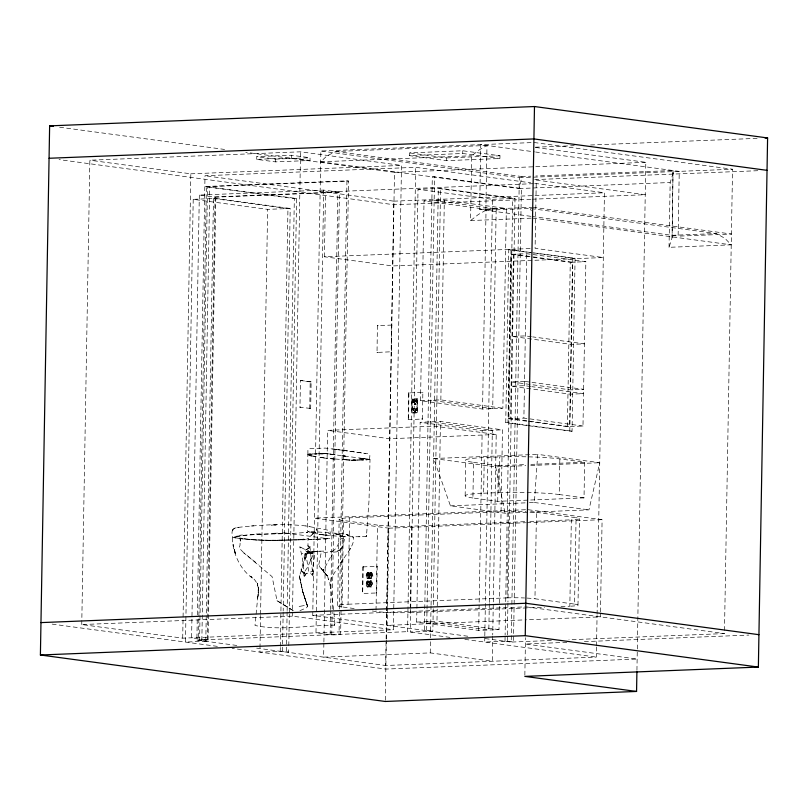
<?xml version="1.0" encoding="UTF-8"?>
<svg xmlns="http://www.w3.org/2000/svg" width="808" height="808" viewBox="0 0 808 808"><rect width="100%" height="100%" fill="white"/><g stroke="black" fill="none" stroke-linecap="round" stroke-linejoin="round"><path stroke-width="0.61" stroke-dasharray="4.04 3.03" d="M370.559 578.255C363.449 578.033 373.831 575.165 369.67 578.215C370.529 576.205 367.589 576.447 368.428 578.326M485.85 210.252L486.982 145.46L479.568 149.672L471.7 155.772L470.569 220.564L478.437 214.463L485.85 210.252L530.27 208.474L716.332 233.552L724.978 238.38L731.23 244.834L669.034 247.309L672.094 237.673L673.034 170.528L535.845 176.003M672.094 237.673L673.034 170.528M81.749 624.554L89.86 160.216L300.546 151.813L401.505 165.418L393.395 629.755L182.709 638.158L81.749 624.554L292.435 616.15L393.395 629.755M182.709 638.158L190.819 173.821L89.86 160.216M193.213 199.334L185.487 642.077L208.05 641.178L215.776 198.435L193.213 199.334L267.64 209.363L290.203 208.464L283.184 610.838M199.323 195.061L191.597 637.805L207.353 639.926L215.079 197.182L199.323 195.061L323.705 190.102L339.461 192.223L332.149 611M236.805 645.451L196.889 640.067L197.303 616.09M197.334 614.868L205 175.73L415.686 167.327L530.694 182.82M323.705 190.102L315.979 632.846L331.734 634.967L340.612 634.613L348.531 181.073L346.955 180.861L204.808 186.527L206.383 186.739L198.465 640.279L207.353 639.926M289.365 612.989L296.597 198.495L207.515 186.89L199.596 640.431L208.05 641.178M201.849 640.34L209.767 186.799M205.798 641.269L213.504 196.97L337.885 192.011L330.593 609.525M233.159 529.886C231.613 529.664 231.643 536.128 232.957 537.502C256.55 541.724 280.82 540.128 304.687 539.683M256.742 159.358L256.782 156.621L291.435 155.237L310.04 157.742L309.999 160.489L275.346 161.873L256.742 159.358L291.385 157.984L309.999 160.489M260.55 615.524L259.913 652.106L282.477 651.208L288.678 652.046L288.769 647.006M260.57 614.262L267.64 209.363M275.346 161.873L275.397 159.126L256.782 156.621M280.224 651.298L280.285 647.511M280.305 646.249L287.951 208.555L213.524 198.526M282.477 651.208L283.164 612.1M291.385 157.984L291.435 155.237M287.123 611.818L286.426 652.127L288.678 652.046M287.143 610.555L294.334 198.586L207.515 186.89M288.789 645.744L289.335 614.242M292.435 616.15L300.546 151.813M309.403 455.257L307.818 454.409L307.474 531.139L311.757 533.017L324.675 535.058L318.968 534.29L321.776 534.694M307.888 454.389L307.909 449.5L309.757 448.591L325.311 448.087L347.218 450.854M467.802 636.229L312.746 615.342L320.857 151.005L534.078 142.501L732.543 169.236L724.443 633.583L568.913 639.785M324.402 256.762L325.533 191.971L536.219 183.567L535.088 248.359L603.313 257.55L392.627 265.953L324.402 256.762L532.583 248.46M323.877 643.289L323.634 657.146L430.25 652.894L492.264 661.247L492.708 636.058M323.897 642.027L327.594 430.371L434.209 426.119L496.223 434.482L492.729 634.795M330.159 634.755L330.573 610.787M331.734 634.967L332.128 612.262M337.633 605.596L339.148 519.211M346.955 180.861L339.037 634.401L340.612 634.613M354.146 608.545L342.006 606.909L343.521 520.524A24.432 2 1 0 1 349.561 517.837L508.555 511.494A20.049 1.646 1 0 1 526.079 511.575M342.006 606.909A24.432 2 1 0 1 348.056 604.222L349.561 517.837M232.603 538.007L232.249 538.714C233.29 554.339 240.259 569.852 253.449 578.881L250.45 576.114C258.247 581.063 260.014 590.123 257.671 598.718L258.368 587.689L257.277 583.144L258.429 590.133L255.005 625.463C280.255 630.937 308.373 625.2 334.32 625.17L334.785 624.725L333.714 625.261L334.936 624.523L333.643 609.697L329.694 582.114L330.199 585.386L331.229 577.902L343.259 559.116L340.996 562.55C344.359 556.48 356.368 543.471 352.934 537.189L353.662 537.27L346.733 534.462L342.946 533.755L311.161 531.492L308.535 531.593L306.515 532.725L307.606 532.169C284.083 535.128 253.177 532.381 232.674 537.653M370.246 580.952L367.266 581.901L367.175 586.84L370.811 586.699L370.448 580.942M367.014 578.316L371.498 578.619L372.831 576.286L372.68 574.023L371.599 572.549L367.519 572.579L366.135 575.67L367.418 578.649L370.731 578.508L372.114 575.427A3.555 2.899 -82.3 0 0 371.468 573.175L370.771 572.508L367.408 573.539L367.327 578.326L370.963 578.185L371.438 572.559M369.044 584.416C367.135 585.447 366.569 581.77 368.266 582.103C368.892 588.254 365.277 580.679 369.084 582.285C370.054 587.598 366.337 582.114 369.084 582.285M367.66 575.983C366.771 572.902 369.438 573.135 368.317 576.094C366.691 576.528 367.307 572.246 369.226 573.943L369.185 576.074L367.62 576.124M361.944 458.459L370.014 459.59L369.034 500.253L366.519 535.542L366.135 536.451L358.782 536.775M369.811 585.174C368.69 588.588 367.519 583.901 369.599 585.638C366.085 589.557 370.003 581.285 370.357 586.679M369.226 573.943L368.529 573.963L368.549 576.165M370.66 584.224C367.791 584.113 371.498 579.599 370.66 584.224C372.306 584.235 371.326 581.275 369.711 582.225M369.751 577.791L369.731 577.225L369.68 578.275M369.973 575.761C368.367 573.104 372.942 573.387 371.387 575.851C368.771 577.104 370.226 571.761 370.65 574.72M370.498 583.073L370.458 582.134M376.023 610.232L377.508 525.099L343.521 520.524M596.516 647.006L596.344 657.106L385.658 665.499L393.759 201.162L205 175.73M385.285 700.223L386.325 640.047M386.355 638.785L394.496 172.336L245.804 152.298M387.486 607.697L387.173 625.372L523.887 619.918M387.507 606.434L388.87 528.18L314.443 518.15L526.422 509.696M409.414 155.631L409.464 152.884L462.762 150.763L499.98 155.772L499.93 158.519L446.622 160.641L409.414 155.631L462.721 153.5L499.93 158.519M449.975 637.381L407.575 631.664L415.686 167.327M412.009 399.314L411.787 412.908L417.312 412.949L417.766 398.91M417.696 398.708L412.08 399.132L412.11 413.039M412.242 398.93L412.817 399.334L412.585 412.817L416.837 412.656L417.069 399.162L412.019 399.374M414.605 410.767L413.282 410.676L413.312 408.646L414.645 408.727L414.12 410.838M413.474 402.344C415.211 396.587 411.131 403.263 414.756 402.374L414.787 400.334L413.504 400.192L414.787 400.334M372.357 611L376.003 611.484A24.543 2.01 1 0 0 410.161 612.575L411.676 526.19L524.816 521.675M413.827 410.706L413.868 408.555L413.282 408.525L413.322 410.737M414.009 400.162L413.959 402.273M410.676 609.323L410.282 632.028L432.846 631.129L433.29 605.899M410.696 608.06L418.009 189.284L440.572 188.385L514.999 198.415L507.949 602.051M414.14 412.151C414.585 409.949 416.221 413.676 414.191 412.625M414.292 403.748L415.807 403.182L416.13 404.354L414.969 404.323L414.989 403L414.221 403.576M415.635 410.383C414.858 404.747 416.474 414.676 415.585 408.585M416.312 400.223C416.675 404.768 414.342 399.051 417.09 400.384C418.1 404.242 413.706 400.425 416.292 400.283M415.989 412.625C415.524 413.635 416.322 410.151 414.161 412.019M416.413 408.808C415.948 413.009 418.312 407.788 415.615 408.696L416.938 408.787M417.635 412.545L417.615 398.728M416.908 608.242L420.16 422.291L440.471 421.483L502.485 429.836L499.001 629.614L478.69 630.422L416.665 622.069L416.888 609.505M420.534 400.697L424.018 200.919L444.329 200.111L506.353 208.464L502.859 408.242L482.558 409.05L420.534 400.697L440.845 399.889L502.859 408.242M426.644 630.29L434.563 176.75L432.3 176.841L424.382 630.381L432.846 631.129M430.25 652.894L430.492 639.037M430.512 637.775L431.028 605.99M431.078 605.02L438.32 188.476L512.737 198.505L505.121 634.937M433.31 604.636L440.572 188.385M499.001 629.614L436.976 621.261L440.471 421.483M440.845 399.889L444.329 200.111M446.622 160.641L446.673 157.893L409.464 152.884M462.721 153.5L462.762 150.763M465.156 495.647L465.772 460.015M528.513 456.853A43.349 3.555 1 0 1 559.843 458.904L584.649 462.247L584.022 497.88L497.718 501.324L472.912 497.981L473.538 462.348A43.349 3.555 1 0 1 484.265 457.581L499.495 456.974A43.349 3.555 1 0 1 526.25 456.803M530.816 216.312L479.649 209.413L480.77 144.622L534.452 151.853M478.69 630.422L482.174 430.654L420.16 422.291M482.558 409.05L486.042 209.282L424.018 200.919M472.912 497.981A43.349 3.555 1 0 1 483.639 493.223L484.265 457.581M484.79 637.017L484.699 642.057L507.272 641.158L513.474 641.996L514.11 605.455M484.81 635.755L492.436 199.313L418.009 189.284M489.305 603.637L488.84 630.018L426.826 621.665M489.325 602.374L492.335 430.24L430.31 421.887M497.718 501.324L498.344 465.691L473.538 462.348M483.639 493.223L498.869 492.607L499.495 456.974M526.685 425.503L505.747 422.685L508.767 249.672L575.074 258.217L572.054 431.23L527.917 425.675M572.054 431.23L508 422.594L511.02 249.591M526.765 421.19L508.303 418.696L511.171 254.328L526.755 253.712L585.851 261.671L582.982 426.038L567.398 426.664L527.998 421.352M505.01 641.249L505.101 636.199M348.056 604.222L507.05 597.88L508.555 511.494M507.272 641.158L507.353 636.108M507.384 634.856L507.929 603.313M551.349 640.481L511.212 642.087L511.858 605.495M511.878 604.293L519.322 177.74L320.857 151.005M514.13 604.202L521.392 188.456L434.563 176.75M582.982 426.038L523.887 418.079L526.755 253.712M524.846 675.145L525.503 637.684M536.462 512.383L576.074 517.726L574.559 604.111L534.957 598.779L536.462 512.383A20.049 1.646 1 0 0 528.523 511.696M584.022 497.88L559.217 494.536L559.843 458.904M567.398 426.664L570.266 262.297L533.33 257.318M569.802 431.321L572.822 258.308L533.401 252.995M561.025 606.566L569.832 606.212L571.337 519.827A19.119 1.566 1 0 0 576.074 517.726M577.983 605.141L579.487 518.746M596.536 645.744L597.072 615.464M597.092 614.201L604.445 192.758L531.937 182.992M600.465 613.08L600.405 616.868L525.15 619.867M600.485 611.818L602.101 519.675L527.675 509.646M636.936 670.266L637.28 650.218M637.31 648.955L645.804 162.317L534.068 147.258M669.034 247.309L670.165 182.517L673.226 172.882M532.947 207.292L731.412 234.027L678.114 236.158L679.245 171.367L535.694 152.025M299.96 610.656L306.636 607.747L307.545 606.202L302.808 591.931L299.425 576.064L309.1 548.38L307.969 545.955L308.01 539.471L308.737 538.431L298.152 539.855L271.973 540.279L275.892 540.532L251.783 539.643L239.774 538.027L240.319 538.37L239.996 545.329L239.087 547.976L244.067 553.096M529.371 502.697L534.381 502.505L537.714 454.369L599.728 462.721L588.961 509.858L505.02 513.201L450.45 505.848L433.644 458.52L537.714 454.369M318.827 564.55L321.059 553.308L332.411 551.258L329.745 552.036C336.734 550.955 338.017 543.602 341.127 538.633L344.854 537.825C343.38 542.713 342.744 552.329 334.098 552.096L331.189 556.48L331.815 554.773L323.028 570.973L323.382 569.428L323.382 572.054L323.079 570.135L324.382 572.872L321.352 568.6L327.684 576.367L328.462 579.801L327.684 576.367L319.514 566.65L318.928 563.327M310.08 408.636L310.686 408.07L311.12 382.063L300.475 380.477L299.95 407.202L310.535 408.434M486.982 145.46L335.946 151.48L327.129 155.752L320.665 161.802L519.13 188.547L521.998 176.558L530.816 176.205M391.749 325.069L377.407 325.695L377.023 352.419L391.547 351.773L391.597 325.038M363.348 566.65L362.641 593.436L376.659 592.981L377.225 566.246L362.59 566.923M408.131 419.655L422.473 419.029L422.847 392.294L408.333 392.951L408.272 419.685M408.303 393.082L409.06 392.809M370.609 573.781L370.751 575.811L371.387 575.851L369.822 575.771M232.744 529.725L234.633 528.159L239.027 527.25L237.178 527.533M304.02 557.217L304.99 554.005M232.391 530.543L232.815 529.553M336.108 534.088L337.471 534.24L334.815 533.866M366.862 586.659L371.357 586.962L372.74 583.881L371.458 580.901L367.347 580.992L365.994 584.012L367.266 586.992L368.044 587.093L366.963 585.628L366.822 583.356L368.145 581.033L366.943 581.285M371.357 586.962L370.579 586.861L371.933 583.023L370.63 580.861M371.337 586.073L371.963 583.77A3.555 2.899 -82.3 0 0 371.316 581.518L371.013 581.114M366.781 573.357L366.155 575.67L366.701 577.912M366.64 581.71L366.216 585.517M309.737 408.626L310.201 381.78M369.862 582.225L369.771 584.043L370.488 584.073M417.09 400.384L416.575 402.061M414.756 402.374L413.423 402.293M414.11 408.747L414.645 408.727L413.363 408.585M368.357 575.963L369.185 576.074M408.909 392.85L408.596 419.726M369.953 573.953L371.478 574.034M369.498 459.358L326.765 453.712L327.624 453.833M367.105 572.923L371.599 572.549M369.68 584.113L371.296 584.123M321.372 534.644L324.675 535.058M299.152 606.737L299.849 606.495M369.448 459.57L370.014 459.59L365.701 459.651M369.953 576.821L369.357 578.366M307.989 454.338L316.14 456.752L308.393 454.732L310.413 455.682M233.522 528.876L234.623 528.553M300.273 606.253L305.111 605.384L307.545 606.202L302.657 591.486L299.314 575.761L302.636 591.123L307.434 606L302.657 591.486M415.625 403.142L415.443 404.444M234.401 536.997L235.724 536.674M415.474 411.555L414.979 412.736L414.14 412.565M314.565 532.543L316.029 532.523L310.888 532.381L314.565 532.543L313.342 532.482M352.419 460.489L354.318 460.318L353.399 460.409M238.269 527.371C261.964 524.715 286.093 523.301 309.817 526.432M300.738 407.121L299.95 407.202M300.798 407.232L300.01 407.313M369.519 459.429L369.882 455.621L368.953 453.904L332.654 448.955L336.542 449.45M369.822 459.399L368.801 459.429M343.875 536.33L341.38 536.562L342.097 536.643M342.441 536.613L344.339 536.754L341.38 536.562L344.359 536.401L341.935 536.27L343.137 536.28M368.801 459.671L365.893 459.873L370.014 459.59M239.855 535.26L242.4 534.987M377.518 352.339L376.942 352.318L377.488 352.5M422.352 392.385L422.938 392.405M376.639 566.226L377.225 566.246M352.369 460.176L355.459 460.075M354.318 460.318L353.207 460.237L363.782 459.742L357.277 460.035L359.196 459.944M310.565 454.025L308.505 454.116L312.383 454.056M326.159 453.611L319.079 453.844L325.604 453.692L319.079 453.844L323.149 453.803M251.086 525.988L253.722 525.816M309.413 454.248L308.505 454.298L316.827 453.955L312.383 454.126M325.876 538.906L330.119 538.35L330.23 532.038L329.351 530.422L305.777 525.917M328.482 533.432L329.826 533.543M310.565 454.187L312.181 454.106M256.116 534.027L261.63 533.775M354.318 460.136L363.782 459.904L361.721 460.005M359.954 536.744L342.632 536.714M308.04 539.623L311.464 539.461M414.241 404.414L416.08 404.414M312.181 453.955L319.079 453.702M316.746 539.209L327.715 538.663L286.557 533.118L249.005 534.724L235.784 536.31L234.067 536.936L234.35 537.572C256.489 541.562 279.315 540.007 301.738 539.764M535.32 147.208L574.246 145.652M590.567 145.006L757.55 138.35M275.397 159.126L310.04 157.742M320.665 161.802L471.7 155.772M446.673 157.893L499.98 155.772M190.819 173.821L401.505 165.418M394.496 172.336L645.804 162.317M206.383 186.739L348.531 181.073M519.322 177.74L732.543 169.236M534.755 179.608L758.247 170.69M215.079 197.182L339.461 192.223M519.13 188.547L670.165 182.517M294.334 198.586L296.597 198.495M393.759 201.162L604.445 192.758M492.436 199.313L514.999 198.415M530.886 199.273L393.93 204.737L59.065 159.61M532.149 199.222L645.239 194.708L533.502 179.659M479.649 209.413L531.715 207.343M486.042 209.282L506.353 208.464M470.569 220.564L531.523 218.14M671.903 235.32L716.332 233.552M572.822 258.308L575.074 258.217M570.266 262.297L585.851 261.671M300.475 380.477L310.929 381.8M310.262 381.901L310.999 381.921M412.817 399.334L417.069 399.162M414.332 404.343L415.12 404.454M508.303 418.696L523.887 418.079M505.747 422.685L508 422.594M482.174 430.654L502.485 429.836M496.223 434.482L389.608 438.734L327.594 430.371M323.089 453.571L324.493 453.52M353.399 460.035L354.318 460.005L351.339 460.116M498.344 465.691L525.856 464.59M530.866 464.388L584.649 462.247M433.644 458.52L495.658 466.873L525.755 465.681M530.765 465.479L599.728 462.721M450.45 505.848L528.119 502.748M529.846 521.473L571.337 519.827M388.87 528.18L525.584 522.726M526.836 522.675L602.101 519.675M273.619 533.3L279.689 533.058M282.84 532.967L285.244 532.866M302.323 539.845L326.563 538.855M367.408 573.539L371.044 573.397M367.266 581.901L370.902 581.75M369.832 584.113L370.428 584.154M312.746 615.342L524.725 606.889M410.161 612.575L544.683 607.212M416.665 622.069L436.976 621.261M196.889 640.067L407.575 631.664M566.822 642.34L525.392 643.996L637.128 659.055L385.82 669.075L232.138 648.359M584.406 641.643L748.885 635.078M343.491 536.684L323.897 534.967M316.827 453.803L321.392 453.662M316.857 551.288L306.01 551.642L323.584 551.117L313.433 551.369M317.534 539.219L313.706 539.33L317.14 539.259M355.459 460.217L353.207 460.237M323.089 453.732L325.533 453.672L324.422 453.682M308.848 531.583L309.131 531.947M325.543 453.53L326.836 453.581M344.289 536.411L344.794 536.421M352.298 460.308L353.197 460.328L351.339 460.277M338.148 534.32L336.926 534.29L339.128 534.452M342.925 536.189L342.531 535.795M346.541 459.914L351.409 460.126M311.656 532.442L312.302 532.462M367.398 459.54L368.529 459.611M301.98 553.611L302.828 553.662M305.333 554.056L306.171 554.106M346.4 459.853L334.219 458.944M330.694 458.621L334.361 458.954M334.219 459.106L324.261 458.055M312.039 553.036L306.798 552.48L312.433 553.137L314.746 554.732L312.13 571.367L305.868 573.912L303.879 577.225C304.353 567.135 302.162 556.641 299.829 546.824L300.95 547.774L299.182 546.44L311.676 553.025L308.323 551.854L314.07 553.662M342.451 455.722L345.349 456.076M324.261 457.914L318.544 457.146L327.361 458.419M334.249 454.732L329.25 453.945L336.936 455.096M359.398 458.116L362.085 458.469M342.451 455.833L345.41 456.237L342.582 455.843M366.862 459.126L369.63 459.5M335.946 151.48L521.998 176.558M59.63 127.21L224.563 149.44M434.179 200.515L496.193 208.868L492.708 408.646L430.684 400.293M532.068 216.483L678.114 236.158M532.765 218.089L731.23 244.834M215.776 198.435L290.203 208.464M508.767 249.672L532.169 252.833M511.171 254.328L532.098 257.146M531.472 336.724L525.321 335.896L511.989 336.421L571.084 344.39L584.416 343.854L532.704 336.886M391.284 324.998L392.001 325.26M377.498 325.584L378.073 325.705M377.407 325.695L377.982 325.816M530.604 386.507L524.453 385.679L511.121 386.214L570.216 394.173L583.548 393.647L531.836 386.679M415.756 400.303L416.605 400.354M415.736 401.899L417.059 401.99M415.585 410.323L416.918 410.413M422.473 419.029L421.897 418.908M422.372 419.14L421.796 419.019M327.482 453.712L331.613 454.268M534.381 502.505L588.961 509.858M309.969 552.803L312.433 553.137M363.105 566.802L362.56 567.105L362.56 593.526M367.519 572.579L368.296 572.68L367.165 574.246L366.933 576.528L368.185 578.75M367.701 573.852L368.529 573.963M371.498 578.619L370.731 578.508L371.963 576.185L371.256 572.761M370.69 580.8L371.458 580.901M370.448 582.204L371.326 582.386M367.559 582.204L368.448 582.245M367.519 584.335L368.983 584.487M525.978 606.838L724.443 633.583M370.407 586.598C369.094 587.668 369.7 584.548 369.599 586.133M376.76 592.87L376.084 592.86M485.164 638.572L511.212 642.087M464.853 639.38L596.344 657.106M256.651 648.117L385.658 665.499M52.177 624.109L217.736 646.42M343.683 450.359L365.337 453.429M362.014 458.328L364.701 458.722M414.686 411.444L415.211 412.11M414.837 403.041L415.352 403.697M314.019 456.379L311.969 455.944M339.067 534.795L339.703 534.947M340.491 535.3L341.41 535.835L339.703 535.098M368.983 585.053L369.599 585.638M369.125 576.71L369.741 577.296M277.043 600.697L294.223 611.232L277.043 600.697L272.094 576.66L243.753 552.834L258.126 564.287M308.686 546.834L307.878 545.683L308.505 546.703M530.27 208.474L531.29 210.817M313.06 571.175L313.322 571.872M495.658 466.873L505.02 513.201M240.279 540.613L240.34 541.128L240.138 539.118M411.676 526.19A24.543 2.01 1 0 1 377.508 525.099M507.05 597.88A20.049 1.646 1 0 1 524.574 597.971M527.018 598.092A20.049 1.646 1 0 1 534.957 598.779M574.559 604.111A19.119 1.566 1 0 1 569.832 606.212M498.869 492.607A43.349 3.555 1 0 1 559.217 494.536M301.172 569.579L301.98 571.751L304.636 572.498L302.374 571.832L304.515 573.175L302.445 571.377L304.04 572.832L304.121 574.145L304.182 572.125L303.838 572.852L307.555 567.266L314.494 551.793L307.07 552.753L304.808 553.995L307.464 555.409L306.575 555.248L306.606 554.147L308.212 552.874L306.343 553.339L301.263 568.347L301.283 570.892L301.172 569.579M311.343 534.957L310.979 535.664L311.343 534.957M316.817 529.795L316.807 530.432L316.625 528.796L316.817 529.795M513.423 254.237L510.555 418.605L569.65 426.574L572.519 262.206L513.423 254.237M309.908 546.471L312.767 574.872L312.322 573.034L313.979 576.892L308.686 571.286L305.606 552.258L305.414 549.955L310.302 547.43L306.202 549.824L309.656 547.481L309.464 547.976L309.908 546.471M311.08 558.51L310.636 560.469L311.08 558.51M305.131 557.369L304.737 559.166L305.131 557.369M334.734 624.362L334.27 625.099L334.734 624.362M366.519 535.542L366.105 536.35L366.519 535.542M350.177 548.541L349.349 550.096L350.268 548.561M305.666 573.983L304.273 576.296L306.707 573.286L305.161 574.761L305.666 573.983M312.686 533.906C310.555 535.724 314.928 532.048 312.686 533.906M342.107 548.016L339.774 550.046L336.754 551.096L339.774 550.046L342.107 548.016M326.129 535.078L326.967 535.048L326.129 535.078M275.215 524.947L271.256 525.15L276.346 524.887L275.215 524.947M337.027 534.118L338.158 534.32L336.502 534.139L337.027 534.118M524.523 381.366L511.201 381.891L570.297 389.86L583.618 389.325L524.523 381.366M309.565 552.995L307.222 553.056L312.918 552.975L309.565 552.995M311.747 553.046L309.757 553.005L311.747 553.046M349.581 460.035L342.35 459.449L349.581 460.035M311.969 456.257L309.06 455.51L311.969 456.257M347.733 534.856L348.389 535.452L347.733 534.856M346.784 534.482L347.804 535.199L346.784 534.482M327.402 575.963L326.24 574.639L327.402 575.963M235.391 553.51L233.108 544.531L235.391 553.51"/><path stroke-width="1.21" d="M636.563 691.446L385.254 701.465L40.4 654.995L49.631 125.866L534.482 106.535L767.6 137.946L758.369 667.075L524.826 676.387L636.563 691.446L636.916 671.509M758.369 667.075L525.24 635.664L534.482 106.535M49.066 158.267L533.916 138.925L767.034 170.337M765.085 138.047L767.6 137.946M40.966 622.604L525.806 603.263L758.934 634.684M40.4 654.995L525.24 635.664M49.631 125.866L53.389 126.371"/></g></svg>
